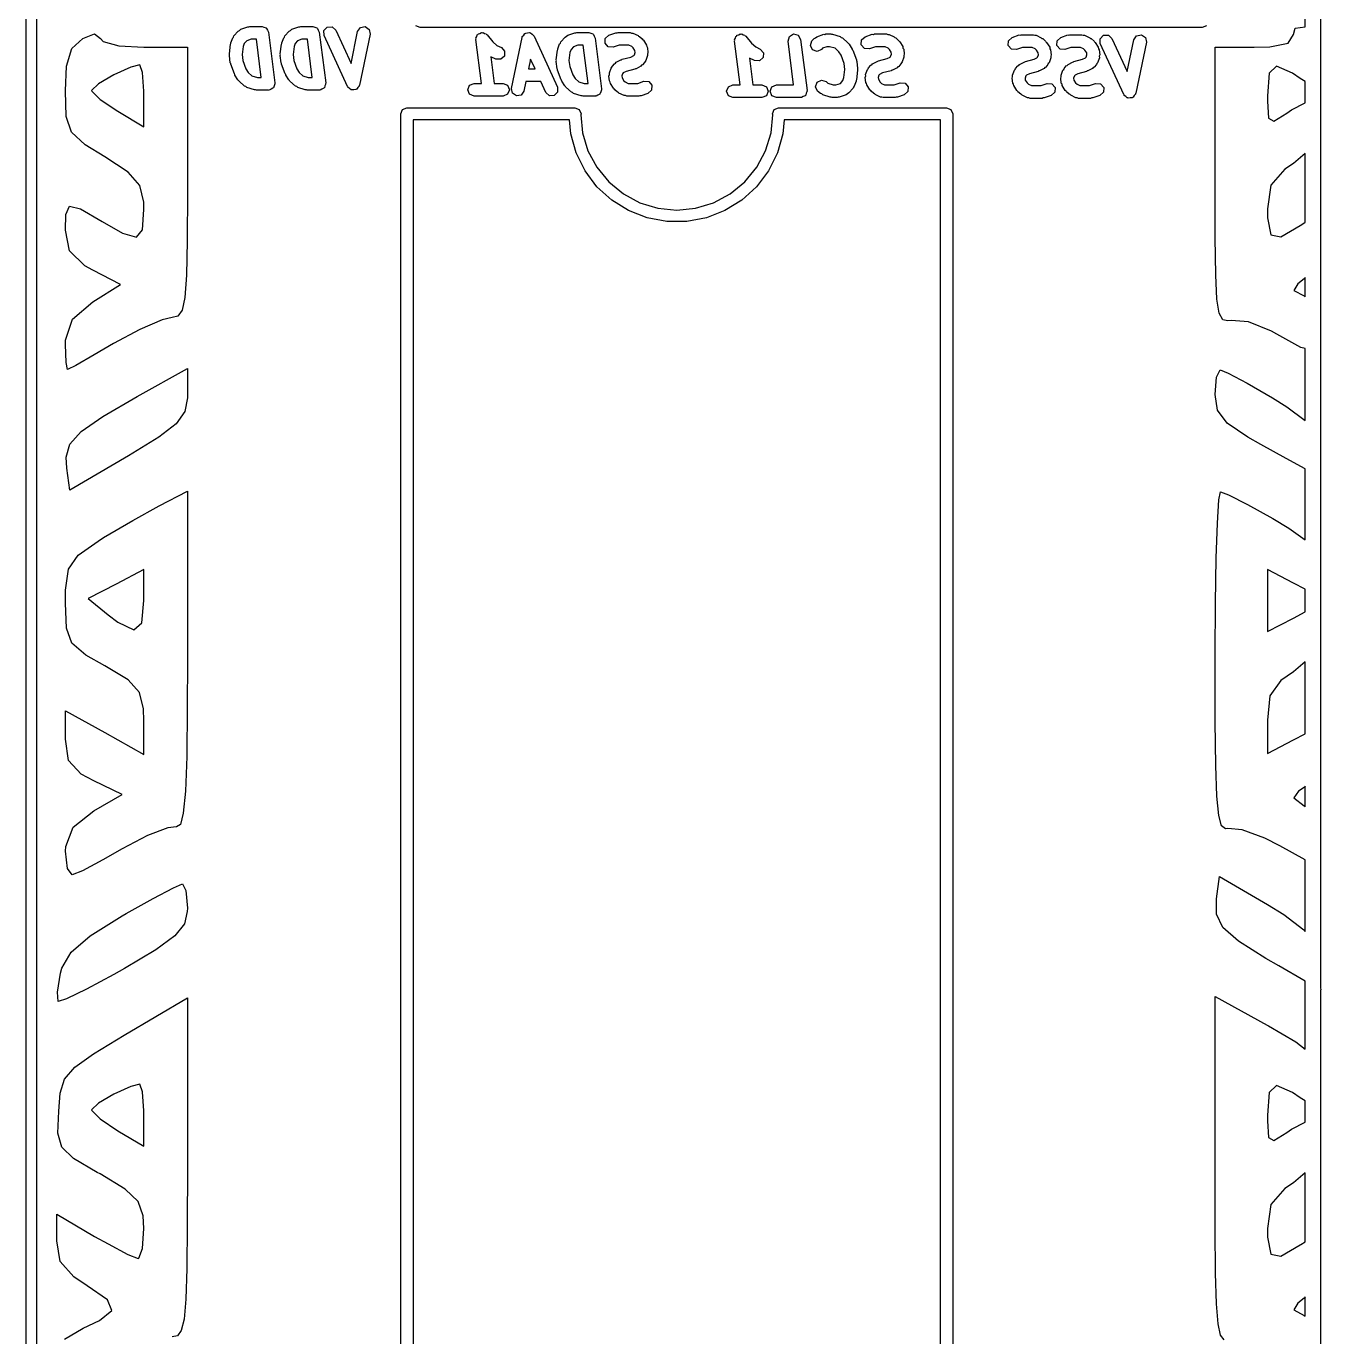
# Model space of a CAD drawing. Extents: x 19 to 403, y -177 to -75.
# Drawn here: x 209.66 to 222.37, y -123.52 to -110.66 of the extents above; entities that cross this region are included whole.
import ezdxf

# ---------------------------------------------------------------- set-up
doc = ezdxf.new("R2010")
doc.units = 0
doc.layers.add('BLACK', color=7, linetype='CONTINUOUS')

msp = doc.modelspace()

# ---------------------------------------------------------------- linework, layer by layer
at = {"layer": 'BLACK', "linetype": 'CONTINUOUS'}
for p, q in [((222.371, -81.7473), (222.371, -120.098)), ((209.66, -126.969), (209.66, -91.3843)), ((209.76, -91.3843), (209.76, -126.969)), ((222.221, -110.666), (222.221, -110.028)), ((210.217, -110.781), (210.332, -110.735)), ((210.332, -110.735), (210.388, -110.778)), ((211.697, -110.765), (211.7, -110.754)), ((211.7, -110.754), (211.742, -110.707)), ((211.742, -110.707), (211.756, -110.7)), ((211.756, -110.7), (211.768, -110.689)), ((211.768, -110.689), (211.837, -110.665)), ((211.837, -110.665), (211.847, -110.666)), ((211.847, -110.666), (211.857, -110.662)), ((211.857, -110.662), (211.976, -110.662)), ((211.976, -110.662), (211.995, -110.669)), ((211.995, -110.669), (212.015, -110.675)), ((212.015, -110.675), (212.017, -110.678)), ((212.017, -110.678), (212.021, -110.68)), ((212.021, -110.68), (212.028, -110.699)), ((212.028, -110.699), (212.038, -110.716)), ((212.038, -110.716), (212.101, -111.216)), ((212.197, -110.765), (212.2, -110.754)), ((212.2, -110.754), (212.242, -110.707)), ((212.242, -110.707), (212.256, -110.7)), ((212.256, -110.7), (212.268, -110.689)), ((212.268, -110.689), (212.337, -110.665)), ((212.337, -110.665), (212.347, -110.666)), ((212.347, -110.666), (212.357, -110.662)), ((212.357, -110.662), (212.476, -110.662)), ((212.476, -110.662), (212.495, -110.669)), ((212.495, -110.669), (212.515, -110.675)), ((212.515, -110.675), (212.517, -110.678)), ((212.517, -110.678), (212.521, -110.68)), ((212.521, -110.68), (212.528, -110.699)), ((212.528, -110.699), (212.538, -110.716)), ((212.538, -110.716), (212.601, -111.216)), ((212.584, -110.702), (212.617, -110.667)), ((212.586, -110.75), (212.584, -110.702)), ((212.815, -111.25), (212.586, -110.75)), ((212.617, -110.667), (212.665, -110.666)), ((212.665, -110.666), (212.7, -110.698)), ((212.7, -110.698), (212.85, -111.025)), ((212.85, -111.025), (212.915, -110.711)), ((212.915, -110.711), (212.942, -110.672)), ((213.038, -110.737), (212.933, -111.237)), ((212.942, -110.672), (212.989, -110.663)), ((212.989, -110.663), (213.029, -110.69)), ((213.029, -110.69), (213.038, -110.737)), ((213.529, -110.673), (213.486, -110.656)), ((221.209, -110.673), (213.529, -110.673)), ((214.085, -110.761), (214.089, -110.744)), ((214.089, -110.744), (214.096, -110.741)), ((214.096, -110.741), (214.1, -110.734)), ((214.1, -110.734), (214.116, -110.729)), ((214.116, -110.729), (214.131, -110.721)), ((214.131, -110.721), (214.138, -110.723)), ((214.138, -110.723), (214.146, -110.721)), ((214.146, -110.721), (214.161, -110.729)), ((214.161, -110.729), (214.177, -110.733)), ((214.177, -110.733), (214.181, -110.74)), ((214.181, -110.74), (214.188, -110.744)), ((214.188, -110.744), (214.241, -110.811)), ((214.532, -110.761), (214.546, -110.747)), ((214.546, -110.747), (214.557, -110.731)), ((214.557, -110.731), (214.561, -110.73)), ((214.561, -110.73), (214.565, -110.726)), ((214.565, -110.726), (214.584, -110.725)), ((214.584, -110.725), (214.604, -110.722)), ((214.604, -110.722), (214.608, -110.724)), ((214.608, -110.724), (214.613, -110.724)), ((214.613, -110.724), (214.627, -110.738)), ((214.627, -110.738), (214.643, -110.749)), ((214.643, -110.749), (214.644, -110.753)), ((214.644, -110.753), (214.648, -110.757)), ((214.648, -110.757), (214.877, -111.257)), ((214.952, -110.765), (214.966, -110.758)), ((214.966, -110.758), (214.978, -110.748)), ((214.978, -110.748), (215.047, -110.724)), ((215.047, -110.724), (215.057, -110.724)), ((215.057, -110.724), (215.067, -110.72)), ((215.067, -110.72), (215.186, -110.72)), ((215.186, -110.72), (215.205, -110.728)), ((215.205, -110.728), (215.224, -110.733)), ((215.224, -110.733), (215.227, -110.737)), ((215.227, -110.737), (215.23, -110.739)), ((215.23, -110.739), (215.238, -110.757)), ((215.238, -110.757), (215.248, -110.775)), ((215.347, -110.779), (215.383, -110.748)), ((215.383, -110.748), (215.451, -110.724)), ((215.451, -110.724), (215.462, -110.724)), ((215.462, -110.724), (215.472, -110.72)), ((215.472, -110.72), (215.591, -110.72)), ((215.591, -110.72), (215.604, -110.726)), ((215.604, -110.726), (215.617, -110.726)), ((215.617, -110.726), (215.668, -110.75)), ((215.668, -110.75), (215.674, -110.757)), ((215.674, -110.757), (215.683, -110.76)), ((216.625, -110.775), (216.63, -110.759)), ((216.63, -110.759), (216.637, -110.755)), ((216.637, -110.755), (216.64, -110.748)), ((216.64, -110.748), (216.657, -110.744)), ((216.657, -110.744), (216.671, -110.735)), ((216.671, -110.735), (216.679, -110.737)), ((216.679, -110.737), (216.686, -110.735)), ((216.686, -110.735), (216.701, -110.743)), ((216.701, -110.743), (216.718, -110.748)), ((216.718, -110.748), (216.721, -110.755)), ((216.721, -110.755), (216.728, -110.758)), ((216.728, -110.758), (216.781, -110.826)), ((217.141, -110.805), (217.154, -110.759)), ((217.154, -110.759), (217.195, -110.735)), ((217.195, -110.735), (217.241, -110.748)), ((217.241, -110.748), (217.265, -110.789)), ((217.424, -110.762), (217.492, -110.738)), ((217.492, -110.738), (217.503, -110.739)), ((217.503, -110.739), (217.513, -110.735)), ((217.513, -110.735), (217.56, -110.735)), ((217.56, -110.735), (217.569, -110.738)), ((217.569, -110.738), (217.579, -110.738)), ((217.579, -110.738), (217.654, -110.761)), ((217.9, -110.762), (217.968, -110.738)), ((217.968, -110.738), (217.979, -110.739)), ((217.979, -110.739), (217.989, -110.735)), ((217.989, -110.735), (218.108, -110.735)), ((218.108, -110.735), (218.121, -110.74)), ((218.121, -110.74), (218.134, -110.741)), ((218.134, -110.741), (218.185, -110.764)), ((219.343, -110.769), (219.411, -110.745)), ((219.411, -110.745), (219.422, -110.746)), ((219.422, -110.746), (219.432, -110.742)), ((219.432, -110.742), (219.551, -110.742)), ((219.551, -110.742), (219.564, -110.747)), ((219.564, -110.747), (219.578, -110.748)), ((219.578, -110.748), (219.628, -110.772)), ((219.819, -110.769), (219.888, -110.745)), ((219.888, -110.745), (219.898, -110.746)), ((219.898, -110.746), (219.908, -110.742)), ((219.908, -110.742), (220.027, -110.742)), ((220.027, -110.742), (220.04, -110.747)), ((220.04, -110.747), (220.054, -110.748)), ((220.054, -110.748), (220.104, -110.772)), ((220.207, -110.783), (220.239, -110.747)), ((220.239, -110.747), (220.287, -110.746)), ((220.287, -110.746), (220.322, -110.778)), ((220.537, -110.792), (220.564, -110.752)), ((220.564, -110.752), (220.611, -110.743)), ((220.611, -110.743), (220.651, -110.77)), ((221.251, -110.656), (221.209, -110.673)), ((222.051, -110.824), (222.104, -110.741)), ((222.104, -110.741), (222.122, -110.678)), ((222.122, -110.678), (222.221, -110.666)), ((210.057, -111.052), (210.108, -110.879)), ((210.108, -110.879), (210.217, -110.781)), ((210.388, -110.778), (210.415, -110.809)), ((210.415, -110.809), (210.569, -110.85)), ((210.569, -110.85), (210.815, -110.866)), ((210.815, -110.866), (211.243, -110.866)), ((211.243, -110.866), (211.243, -112.192)), ((211.655, -110.931), (211.667, -110.835)), ((211.667, -110.835), (211.671, -110.829)), ((211.671, -110.821), (211.689, -110.774)), ((211.671, -110.829), (211.671, -110.821)), ((211.689, -110.774), (211.697, -110.765)), ((211.79, -110.858), (211.78, -110.938)), ((211.802, -110.828), (211.79, -110.858)), ((211.825, -110.802), (211.802, -110.828)), ((211.868, -110.787), (211.825, -110.802)), ((211.921, -110.787), (211.868, -110.787)), ((211.968, -111.162), (211.921, -110.787)), ((212.155, -110.931), (212.167, -110.835)), ((212.167, -110.835), (212.171, -110.829)), ((212.171, -110.821), (212.189, -110.774)), ((212.171, -110.829), (212.171, -110.821)), ((212.189, -110.774), (212.197, -110.765)), ((212.29, -110.858), (212.28, -110.938)), ((212.302, -110.828), (212.29, -110.858)), ((212.325, -110.802), (212.302, -110.828)), ((212.368, -110.787), (212.325, -110.802)), ((212.421, -110.787), (212.368, -110.787)), ((212.468, -111.162), (212.421, -110.787)), ((214.076, -110.776), (214.085, -110.761)), ((214.079, -110.783), (214.076, -110.776)), ((214.076, -110.791), (214.079, -110.783)), ((214.13, -111.22), (214.076, -110.791)), ((214.241, -110.811), (214.283, -110.849)), ((214.283, -110.849), (214.326, -110.869)), ((214.326, -110.869), (214.358, -110.905)), ((214.426, -111.27), (214.53, -110.77)), ((214.53, -110.77), (214.532, -110.766)), ((214.532, -110.766), (214.532, -110.761)), ((214.881, -110.88), (214.898, -110.832)), ((214.881, -110.888), (214.881, -110.88)), ((214.898, -110.832), (214.906, -110.824)), ((214.906, -110.824), (214.91, -110.813)), ((214.91, -110.813), (214.952, -110.765)), ((215.011, -110.887), (215, -110.917)), ((215.035, -110.86), (215.011, -110.887)), ((215.078, -110.845), (215.035, -110.86)), ((215.131, -110.845), (215.078, -110.845)), ((215.178, -111.22), (215.131, -110.845)), ((215.248, -110.775), (215.311, -111.275)), ((215.344, -110.827), (215.347, -110.779)), ((215.376, -110.863), (215.344, -110.827)), ((215.424, -110.866), (215.376, -110.863)), ((215.482, -110.845), (215.424, -110.866)), ((215.577, -110.845), (215.482, -110.845)), ((215.607, -110.859), (215.577, -110.845)), ((215.62, -110.871), (215.607, -110.859)), ((215.638, -110.899), (215.62, -110.871)), ((215.683, -110.76), (215.71, -110.784)), ((215.71, -110.784), (215.714, -110.792)), ((215.714, -110.792), (215.721, -110.797)), ((215.721, -110.797), (215.751, -110.845)), ((215.751, -110.845), (215.753, -110.858)), ((215.753, -110.858), (215.76, -110.87)), ((215.76, -110.87), (215.766, -110.918)), ((216.617, -110.79), (216.625, -110.775)), ((216.619, -110.797), (216.617, -110.79)), ((216.617, -110.805), (216.619, -110.797)), ((216.671, -111.235), (216.617, -110.805)), ((216.781, -110.826), (216.824, -110.863)), ((216.824, -110.863), (216.867, -110.883)), ((216.867, -110.883), (216.899, -110.919)), ((217.195, -111.235), (217.141, -110.805)), ((217.265, -110.789), (217.328, -111.289)), ((217.361, -110.849), (217.376, -110.804)), ((217.382, -110.892), (217.361, -110.849)), ((217.376, -110.804), (217.397, -110.78)), ((217.397, -110.78), (217.411, -110.773)), ((217.411, -110.773), (217.424, -110.762)), ((217.47, -110.886), (217.427, -110.907)), ((217.48, -110.875), (217.47, -110.886)), ((217.523, -110.86), (217.48, -110.875)), ((217.55, -110.86), (217.523, -110.86)), ((217.603, -110.876), (217.55, -110.86)), ((217.64, -110.909), (217.603, -110.876)), ((217.654, -110.761), (217.664, -110.77)), ((217.664, -110.77), (217.676, -110.774)), ((217.676, -110.774), (217.73, -110.822)), ((217.73, -110.822), (217.734, -110.83)), ((217.734, -110.83), (217.741, -110.835)), ((217.741, -110.835), (217.771, -110.883)), ((217.771, -110.883), (217.772, -110.889)), ((217.861, -110.841), (217.864, -110.794)), ((217.893, -110.877), (217.861, -110.841)), ((217.864, -110.794), (217.9, -110.762)), ((217.941, -110.88), (217.893, -110.877)), ((217.999, -110.86), (217.941, -110.88)), ((218.094, -110.86), (217.999, -110.86)), ((218.124, -110.874), (218.094, -110.86)), ((218.137, -110.886), (218.124, -110.874)), ((218.155, -110.914), (218.137, -110.886)), ((218.185, -110.764), (218.191, -110.771)), ((218.191, -110.771), (218.2, -110.774)), ((218.2, -110.774), (218.227, -110.798)), ((218.227, -110.798), (218.231, -110.806)), ((218.231, -110.806), (218.238, -110.812)), ((218.238, -110.812), (218.268, -110.859)), ((218.268, -110.859), (218.27, -110.873)), ((218.27, -110.873), (218.277, -110.885)), ((218.277, -110.885), (218.283, -110.932)), ((219.304, -110.849), (219.307, -110.801)), ((219.336, -110.884), (219.304, -110.849)), ((219.307, -110.801), (219.343, -110.769)), ((219.384, -110.887), (219.336, -110.884)), ((219.443, -110.867), (219.384, -110.887)), ((219.537, -110.867), (219.443, -110.867)), ((219.567, -110.881), (219.537, -110.867)), ((219.58, -110.893), (219.567, -110.881)), ((219.628, -110.772), (219.634, -110.778)), ((219.634, -110.778), (219.643, -110.781)), ((219.643, -110.781), (219.67, -110.805)), ((219.67, -110.805), (219.674, -110.813)), ((219.674, -110.813), (219.681, -110.819)), ((219.681, -110.819), (219.711, -110.866)), ((219.711, -110.866), (219.713, -110.88)), ((219.713, -110.88), (219.72, -110.892)), ((219.781, -110.849), (219.783, -110.801)), ((219.812, -110.884), (219.781, -110.849)), ((219.783, -110.801), (219.819, -110.769)), ((219.86, -110.887), (219.812, -110.884)), ((219.919, -110.867), (219.86, -110.887)), ((220.013, -110.867), (219.919, -110.867)), ((220.043, -110.881), (220.013, -110.867)), ((220.056, -110.893), (220.043, -110.881)), ((220.104, -110.772), (220.111, -110.778)), ((220.111, -110.778), (220.119, -110.781)), ((220.119, -110.781), (220.146, -110.805)), ((220.146, -110.805), (220.15, -110.813)), ((220.15, -110.813), (220.158, -110.819)), ((220.158, -110.819), (220.187, -110.866)), ((220.187, -110.866), (220.19, -110.88)), ((220.19, -110.88), (220.196, -110.892)), ((220.208, -110.83), (220.207, -110.783)), ((220.438, -111.33), (220.208, -110.83)), ((220.322, -110.778), (220.472, -111.105)), ((220.472, -111.105), (220.537, -110.792)), ((220.66, -110.817), (220.556, -111.317)), ((220.651, -110.77), (220.66, -110.817)), ((221.335, -112.227), (221.335, -110.866)), ((221.335, -110.866), (221.719, -110.866)), ((221.719, -110.866), (221.872, -110.862)), ((221.872, -110.862), (222.051, -110.824)), ((211.658, -110.938), (211.655, -110.931)), ((211.655, -110.946), (211.658, -110.938)), ((211.664, -111.018), (211.655, -110.946)), ((211.78, -110.938), (211.788, -110.995)), ((211.788, -110.995), (211.818, -111.077)), ((212.158, -110.938), (212.155, -110.931)), ((212.155, -110.946), (212.158, -110.938)), ((212.164, -111.018), (212.155, -110.946)), ((212.28, -110.938), (212.288, -110.995)), ((212.288, -110.995), (212.318, -111.077)), ((214.273, -110.982), (214.224, -110.959)), ((214.224, -110.959), (214.256, -111.22)), ((214.32, -110.984), (214.273, -110.982)), ((214.356, -110.952), (214.32, -110.984)), ((214.358, -110.905), (214.356, -110.952)), ((214.613, -110.982), (214.593, -111.077)), ((214.657, -111.077), (214.613, -110.982)), ((214.865, -110.989), (214.877, -110.894)), ((214.867, -110.997), (214.865, -110.989)), ((214.865, -111.005), (214.867, -110.997)), ((214.874, -111.076), (214.865, -111.005)), ((214.877, -110.894), (214.881, -110.888)), ((215, -110.917), (214.99, -110.997)), ((214.99, -110.997), (214.997, -111.053)), ((215.447, -111.022), (215.454, -111.013)), ((215.454, -111.013), (215.499, -110.99)), ((215.499, -110.99), (215.507, -110.989)), ((215.507, -110.989), (215.513, -110.984)), ((215.513, -110.984), (215.598, -110.962)), ((215.598, -110.962), (215.626, -110.947)), ((215.626, -110.947), (215.632, -110.941)), ((215.632, -110.941), (215.64, -110.918)), ((215.64, -110.918), (215.638, -110.899)), ((215.733, -111.014), (215.712, -111.038)), ((215.737, -111.004), (215.733, -111.014)), ((215.745, -110.995), (215.737, -111.004)), ((215.762, -110.948), (215.745, -110.995)), ((215.766, -110.918), (215.762, -110.933)), ((215.762, -110.933), (215.762, -110.948)), ((216.813, -110.997), (216.764, -110.973)), ((216.764, -110.973), (216.797, -111.235)), ((216.861, -110.999), (216.813, -110.997)), ((216.896, -110.967), (216.861, -110.999)), ((216.899, -110.919), (216.896, -110.967)), ((217.427, -110.907), (217.382, -110.892)), ((217.662, -110.944), (217.64, -110.909)), ((217.692, -111.026), (217.662, -110.944)), ((217.772, -110.889), (217.776, -110.894)), ((217.776, -110.894), (217.812, -110.989)), ((217.812, -110.989), (217.812, -110.997)), ((217.812, -110.997), (217.816, -111.004)), ((217.816, -111.004), (217.825, -111.075)), ((217.971, -111.028), (218.016, -111.004)), ((218.016, -111.004), (218.024, -111.003)), ((218.024, -111.003), (218.03, -110.999)), ((218.03, -110.999), (218.115, -110.977)), ((218.115, -110.977), (218.143, -110.962)), ((218.143, -110.962), (218.148, -110.955)), ((218.148, -110.955), (218.157, -110.932)), ((218.157, -110.932), (218.155, -110.914)), ((218.262, -111.01), (218.254, -111.018)), ((218.279, -110.962), (218.262, -111.01)), ((218.283, -110.932), (218.279, -110.947)), ((218.279, -110.947), (218.279, -110.962)), ((219.414, -111.035), (219.459, -111.011)), ((219.459, -111.011), (219.467, -111.01)), ((219.467, -111.01), (219.473, -111.006)), ((219.473, -111.006), (219.558, -110.984)), ((219.558, -110.984), (219.586, -110.969)), ((219.598, -110.921), (219.58, -110.893)), ((219.586, -110.969), (219.592, -110.962)), ((219.592, -110.962), (219.6, -110.94)), ((219.6, -110.94), (219.598, -110.921)), ((219.723, -110.969), (219.705, -111.017)), ((219.72, -110.892), (219.726, -110.939)), ((219.726, -110.939), (219.722, -110.954)), ((219.722, -110.954), (219.723, -110.969)), ((219.891, -111.035), (219.935, -111.011)), ((219.935, -111.011), (219.943, -111.01)), ((219.943, -111.01), (219.949, -111.006)), ((219.949, -111.006), (220.034, -110.984)), ((220.034, -110.984), (220.062, -110.969)), ((220.074, -110.921), (220.056, -110.893)), ((220.062, -110.969), (220.068, -110.962)), ((220.068, -110.962), (220.076, -110.94)), ((220.076, -110.94), (220.074, -110.921)), ((220.199, -110.969), (220.181, -111.017)), ((220.196, -110.892), (220.202, -110.939)), ((220.202, -110.939), (220.198, -110.954)), ((220.198, -110.954), (220.199, -110.969)), ((210.046, -111.293), (210.057, -111.052)), ((210.522, -111.136), (210.369, -111.225)), ((210.686, -111.061), (210.522, -111.136)), ((210.777, -111.037), (210.686, -111.061)), ((210.802, -111.113), (210.777, -111.037)), ((210.815, -111.298), (210.802, -111.113)), ((211.668, -111.024), (211.664, -111.018)), ((211.668, -111.032), (211.668, -111.024)), ((211.704, -111.127), (211.668, -111.032)), ((211.708, -111.132), (211.704, -111.127)), ((211.709, -111.138), (211.708, -111.132)), ((211.739, -111.186), (211.709, -111.138)), ((211.818, -111.077), (211.84, -111.112)), ((211.84, -111.112), (211.877, -111.145)), ((212.168, -111.024), (212.164, -111.018)), ((212.168, -111.032), (212.168, -111.024)), ((212.204, -111.127), (212.168, -111.032)), ((212.208, -111.132), (212.204, -111.127)), ((212.209, -111.138), (212.208, -111.132)), ((212.239, -111.186), (212.209, -111.138)), ((212.318, -111.077), (212.34, -111.112)), ((212.34, -111.112), (212.377, -111.145)), ((214.593, -111.077), (214.657, -111.077)), ((214.878, -111.083), (214.874, -111.076)), ((214.878, -111.09), (214.878, -111.083)), ((214.913, -111.186), (214.878, -111.09)), ((214.997, -111.053), (215.028, -111.136)), ((215.028, -111.136), (215.05, -111.171)), ((215.383, -111.148), (215.387, -111.133)), ((215.387, -111.118), (215.404, -111.07)), ((215.387, -111.133), (215.387, -111.118)), ((215.404, -111.07), (215.412, -111.062)), ((215.412, -111.062), (215.416, -111.051)), ((215.416, -111.051), (215.437, -111.027)), ((215.437, -111.027), (215.447, -111.022)), ((215.517, -111.125), (215.509, -111.147)), ((215.523, -111.118), (215.517, -111.125)), ((215.551, -111.103), (215.523, -111.118)), ((215.636, -111.081), (215.551, -111.103)), ((215.642, -111.077), (215.636, -111.081)), ((215.65, -111.076), (215.642, -111.077)), ((215.695, -111.052), (215.65, -111.076)), ((215.702, -111.043), (215.695, -111.052)), ((215.712, -111.038), (215.702, -111.043)), ((217.69, -111.163), (217.7, -111.083)), ((217.7, -111.083), (217.692, -111.026)), ((217.825, -111.091), (217.813, -111.186)), ((217.825, -111.075), (217.822, -111.083)), ((217.822, -111.083), (217.825, -111.091)), ((217.903, -111.132), (217.921, -111.085)), ((217.904, -111.147), (217.903, -111.132)), ((217.921, -111.085), (217.929, -111.076)), ((217.929, -111.076), (217.933, -111.066)), ((217.933, -111.066), (217.954, -111.042)), ((217.954, -111.042), (217.964, -111.037)), ((217.964, -111.037), (217.971, -111.028)), ((218.034, -111.139), (218.026, -111.162)), ((218.04, -111.133), (218.034, -111.139)), ((218.068, -111.118), (218.04, -111.133)), ((218.153, -111.096), (218.068, -111.118)), ((218.159, -111.091), (218.153, -111.096)), ((218.167, -111.09), (218.159, -111.091)), ((218.212, -111.067), (218.167, -111.09)), ((218.219, -111.058), (218.212, -111.067)), ((218.229, -111.053), (218.219, -111.058)), ((218.25, -111.029), (218.229, -111.053)), ((218.254, -111.018), (218.25, -111.029)), ((219.347, -111.14), (219.365, -111.092)), ((219.347, -111.155), (219.347, -111.14)), ((219.365, -111.092), (219.372, -111.084)), ((219.372, -111.084), (219.376, -111.073)), ((219.376, -111.073), (219.397, -111.049)), ((219.397, -111.049), (219.407, -111.044)), ((219.407, -111.044), (219.414, -111.035)), ((219.483, -111.14), (219.478, -111.146)), ((219.511, -111.125), (219.483, -111.14)), ((219.596, -111.103), (219.511, -111.125)), ((219.603, -111.098), (219.596, -111.103)), ((219.61, -111.098), (219.603, -111.098)), ((219.655, -111.074), (219.61, -111.098)), ((219.662, -111.065), (219.655, -111.074)), ((219.672, -111.06), (219.662, -111.065)), ((219.693, -111.036), (219.672, -111.06)), ((219.697, -111.025), (219.693, -111.036)), ((219.705, -111.017), (219.697, -111.025)), ((219.823, -111.14), (219.841, -111.092)), ((219.823, -111.155), (219.823, -111.14)), ((219.841, -111.092), (219.849, -111.084)), ((219.849, -111.084), (219.852, -111.073)), ((219.852, -111.073), (219.873, -111.049)), ((219.873, -111.049), (219.883, -111.044)), ((219.883, -111.044), (219.891, -111.035)), ((219.96, -111.14), (219.954, -111.146)), ((219.988, -111.125), (219.96, -111.14)), ((220.073, -111.103), (219.988, -111.125)), ((220.079, -111.098), (220.073, -111.103)), ((220.086, -111.098), (220.079, -111.098)), ((220.131, -111.074), (220.086, -111.098)), ((220.138, -111.065), (220.131, -111.074)), ((220.149, -111.06), (220.138, -111.065)), ((220.169, -111.036), (220.149, -111.06)), ((220.173, -111.025), (220.169, -111.036)), ((220.181, -111.017), (220.173, -111.025)), ((221.865, -111.119), (221.848, -111.342)), ((221.938, -111.05), (221.865, -111.119)), ((222.094, -111.119), (221.938, -111.05)), ((222.171, -111.171), (222.094, -111.119)), ((210.369, -111.225), (210.302, -111.289)), ((211.746, -111.191), (211.739, -111.186)), ((211.75, -111.199), (211.746, -111.191)), ((211.804, -111.247), (211.75, -111.199)), ((211.816, -111.251), (211.804, -111.247)), ((211.826, -111.26), (211.816, -111.251)), ((211.901, -111.284), (211.826, -111.26)), ((211.877, -111.145), (211.93, -111.162)), ((211.93, -111.162), (211.968, -111.162)), ((212.083, -111.268), (212.064, -111.276)), ((212.085, -111.265), (212.083, -111.268)), ((212.088, -111.263), (212.085, -111.265)), ((212.094, -111.243), (212.088, -111.263)), ((212.101, -111.224), (212.094, -111.243)), ((212.101, -111.216), (212.1, -111.22)), ((212.1, -111.22), (212.101, -111.224)), ((212.246, -111.191), (212.239, -111.186)), ((212.25, -111.199), (212.246, -111.191)), ((212.304, -111.247), (212.25, -111.199)), ((212.316, -111.251), (212.304, -111.247)), ((212.326, -111.26), (212.316, -111.251)), ((212.401, -111.284), (212.326, -111.26)), ((212.377, -111.145), (212.43, -111.162)), ((212.43, -111.162), (212.468, -111.162)), ((212.583, -111.268), (212.564, -111.276)), ((212.585, -111.265), (212.583, -111.268)), ((212.588, -111.263), (212.585, -111.265)), ((212.594, -111.243), (212.588, -111.263)), ((212.601, -111.224), (212.594, -111.243)), ((212.601, -111.216), (212.6, -111.22)), ((212.6, -111.22), (212.601, -111.224)), ((212.819, -111.254), (212.815, -111.25)), ((212.82, -111.258), (212.819, -111.254)), ((212.836, -111.269), (212.82, -111.258)), ((212.85, -111.283), (212.836, -111.269)), ((212.918, -111.26), (212.906, -111.276)), ((212.931, -111.246), (212.918, -111.26)), ((212.933, -111.237), (212.931, -111.241)), ((212.931, -111.241), (212.931, -111.246)), ((213.996, -111.283), (214.014, -111.239)), ((214.014, -111.239), (214.058, -111.22)), ((214.058, -111.22), (214.13, -111.22)), ((214.256, -111.22), (214.344, -111.22)), ((214.344, -111.22), (214.388, -111.239)), ((214.388, -111.239), (214.406, -111.283)), ((214.434, -111.317), (214.426, -111.27)), ((214.567, -111.202), (214.548, -111.296)), ((214.714, -111.202), (214.567, -111.202)), ((214.763, -111.309), (214.714, -111.202)), ((214.877, -111.257), (214.879, -111.305)), ((214.918, -111.19), (214.913, -111.186)), ((214.919, -111.197), (214.918, -111.19)), ((214.949, -111.245), (214.919, -111.197)), ((214.956, -111.25), (214.949, -111.245)), ((214.96, -111.258), (214.956, -111.25)), ((215.014, -111.306), (214.96, -111.258)), ((215.05, -111.171), (215.087, -111.204)), ((215.087, -111.204), (215.139, -111.22)), ((215.139, -111.22), (215.178, -111.22)), ((215.389, -111.195), (215.383, -111.148)), ((215.396, -111.207), (215.389, -111.195)), ((215.398, -111.221), (215.396, -111.207)), ((215.428, -111.268), (215.398, -111.221)), ((215.435, -111.274), (215.428, -111.268)), ((215.509, -111.147), (215.511, -111.166)), ((215.511, -111.166), (215.529, -111.194)), ((215.529, -111.194), (215.542, -111.206)), ((215.542, -111.206), (215.572, -111.22)), ((215.572, -111.22), (215.667, -111.22)), ((215.667, -111.22), (215.725, -111.2)), ((215.725, -111.2), (215.773, -111.203)), ((215.773, -111.203), (215.805, -111.238)), ((215.805, -111.238), (215.802, -111.286)), ((216.536, -111.297), (216.555, -111.253)), ((216.555, -111.253), (216.599, -111.235)), ((216.599, -111.235), (216.671, -111.235)), ((216.797, -111.235), (216.885, -111.235)), ((216.885, -111.235), (216.929, -111.253)), ((216.929, -111.253), (216.947, -111.297)), ((216.965, -111.297), (216.983, -111.253)), ((216.983, -111.253), (217.027, -111.235)), ((217.027, -111.235), (217.195, -111.235)), ((217.411, -111.253), (217.427, -111.208)), ((217.432, -111.296), (217.411, -111.253)), ((217.427, -111.208), (217.47, -111.187)), ((217.47, -111.187), (217.515, -111.203)), ((217.515, -111.203), (217.532, -111.218)), ((217.532, -111.218), (217.585, -111.235)), ((217.585, -111.235), (217.612, -111.235)), ((217.612, -111.235), (217.655, -111.22)), ((217.655, -111.22), (217.678, -111.193)), ((217.678, -111.193), (217.69, -111.163)), ((217.78, -111.267), (217.738, -111.314)), ((217.783, -111.256), (217.78, -111.267)), ((217.791, -111.248), (217.783, -111.256)), ((217.809, -111.2), (217.791, -111.248)), ((217.813, -111.186), (217.809, -111.192)), ((217.809, -111.192), (217.809, -111.2)), ((217.9, -111.162), (217.904, -111.147)), ((217.906, -111.21), (217.9, -111.162)), ((217.913, -111.222), (217.906, -111.21)), ((217.915, -111.235), (217.913, -111.222)), ((217.945, -111.283), (217.915, -111.235)), ((218.026, -111.162), (218.028, -111.18)), ((218.028, -111.18), (218.046, -111.209)), ((218.046, -111.209), (218.059, -111.221)), ((218.059, -111.221), (218.089, -111.235)), ((218.089, -111.235), (218.184, -111.235)), ((218.184, -111.235), (218.242, -111.214)), ((218.242, -111.214), (218.29, -111.217)), ((218.29, -111.217), (218.322, -111.253)), ((218.322, -111.253), (218.319, -111.301)), ((219.343, -111.169), (219.347, -111.155)), ((219.349, -111.217), (219.343, -111.169)), ((219.356, -111.229), (219.349, -111.217)), ((219.358, -111.242), (219.356, -111.229)), ((219.388, -111.29), (219.358, -111.242)), ((219.478, -111.146), (219.469, -111.169)), ((219.469, -111.169), (219.471, -111.188)), ((219.471, -111.188), (219.489, -111.216)), ((219.489, -111.216), (219.502, -111.228)), ((219.502, -111.228), (219.532, -111.242)), ((219.532, -111.242), (219.627, -111.242)), ((219.627, -111.242), (219.685, -111.221)), ((219.685, -111.221), (219.733, -111.224)), ((219.733, -111.224), (219.765, -111.26)), ((219.765, -111.26), (219.762, -111.308)), ((219.819, -111.169), (219.823, -111.155)), ((219.825, -111.217), (219.819, -111.169)), ((219.832, -111.229), (219.825, -111.217)), ((219.834, -111.242), (219.832, -111.229)), ((219.864, -111.29), (219.834, -111.242)), ((219.954, -111.146), (219.945, -111.169)), ((219.945, -111.169), (219.948, -111.188)), ((219.948, -111.188), (219.965, -111.216)), ((219.965, -111.216), (219.979, -111.228)), ((219.979, -111.228), (220.008, -111.242)), ((220.008, -111.242), (220.103, -111.242)), ((220.103, -111.242), (220.161, -111.221)), ((220.161, -111.221), (220.209, -111.224)), ((220.209, -111.224), (220.241, -111.26)), ((220.241, -111.26), (220.238, -111.308)), ((222.221, -111.201), (222.171, -111.171)), ((222.221, -111.411), (222.221, -111.201)), ((210.054, -111.545), (210.046, -111.293)), ((210.302, -111.289), (210.304, -111.296)), ((210.304, -111.296), (210.387, -111.379)), ((210.387, -111.379), (210.559, -111.494)), ((210.815, -111.342), (210.815, -111.298)), ((210.815, -111.646), (210.815, -111.342)), ((211.911, -111.283), (211.901, -111.284)), ((211.92, -111.287), (211.911, -111.283)), ((212.039, -111.287), (211.92, -111.287)), ((212.043, -111.285), (212.039, -111.287)), ((212.047, -111.286), (212.043, -111.285)), ((212.064, -111.276), (212.047, -111.286)), ((212.411, -111.283), (212.401, -111.284)), ((212.42, -111.287), (212.411, -111.283)), ((212.539, -111.287), (212.42, -111.287)), ((212.543, -111.285), (212.539, -111.287)), ((212.547, -111.286), (212.543, -111.285)), ((212.564, -111.276), (212.547, -111.286)), ((212.855, -111.283), (212.85, -111.283)), ((212.859, -111.285), (212.855, -111.283)), ((212.879, -111.282), (212.859, -111.285)), ((212.898, -111.281), (212.879, -111.282)), ((212.902, -111.277), (212.898, -111.281)), ((212.906, -111.276), (212.902, -111.277)), ((214.014, -111.327), (213.996, -111.283)), ((214.058, -111.345), (214.014, -111.327)), ((214.344, -111.345), (214.058, -111.345)), ((214.388, -111.327), (214.344, -111.345)), ((214.406, -111.283), (214.388, -111.327)), ((214.474, -111.344), (214.434, -111.317)), ((214.521, -111.335), (214.474, -111.344)), ((214.548, -111.296), (214.521, -111.335)), ((214.798, -111.341), (214.763, -111.309)), ((214.846, -111.34), (214.798, -111.341)), ((214.879, -111.305), (214.846, -111.34)), ((215.026, -111.31), (215.014, -111.306)), ((215.036, -111.319), (215.026, -111.31)), ((215.111, -111.342), (215.036, -111.319)), ((215.12, -111.342), (215.111, -111.342)), ((215.13, -111.345), (215.12, -111.342)), ((215.249, -111.345), (215.13, -111.345)), ((215.252, -111.344), (215.249, -111.345)), ((215.256, -111.345), (215.252, -111.344)), ((215.274, -111.335), (215.256, -111.345)), ((215.293, -111.327), (215.274, -111.335)), ((215.294, -111.323), (215.293, -111.327)), ((215.298, -111.321), (215.294, -111.323)), ((215.303, -111.302), (215.298, -111.321)), ((215.311, -111.283), (215.303, -111.302)), ((215.311, -111.275), (215.31, -111.279)), ((215.31, -111.279), (215.311, -111.283)), ((215.439, -111.282), (215.435, -111.274)), ((215.466, -111.306), (215.439, -111.282)), ((215.475, -111.309), (215.466, -111.306)), ((215.481, -111.316), (215.475, -111.309)), ((215.532, -111.339), (215.481, -111.316)), ((215.545, -111.34), (215.532, -111.339)), ((215.558, -111.345), (215.545, -111.34)), ((215.677, -111.345), (215.558, -111.345)), ((215.687, -111.341), (215.677, -111.345)), ((215.698, -111.342), (215.687, -111.341)), ((215.766, -111.318), (215.698, -111.342)), ((215.802, -111.286), (215.766, -111.318)), ((216.555, -111.341), (216.536, -111.297)), ((216.599, -111.36), (216.555, -111.341)), ((216.885, -111.36), (216.599, -111.36)), ((216.929, -111.341), (216.885, -111.36)), ((216.947, -111.297), (216.929, -111.341)), ((216.983, -111.341), (216.965, -111.297)), ((217.027, -111.36), (216.983, -111.341)), ((217.266, -111.36), (217.027, -111.36)), ((217.269, -111.358), (217.266, -111.36)), ((217.273, -111.359), (217.269, -111.358)), ((217.291, -111.349), (217.273, -111.359)), ((217.31, -111.341), (217.291, -111.349)), ((217.311, -111.338), (217.31, -111.341)), ((217.315, -111.336), (217.311, -111.338)), ((217.32, -111.316), (217.315, -111.336)), ((217.328, -111.297), (217.32, -111.316)), ((217.328, -111.289), (217.326, -111.293)), ((217.326, -111.293), (217.328, -111.297)), ((217.459, -111.32), (217.432, -111.296)), ((217.472, -111.324), (217.459, -111.32)), ((217.482, -111.333), (217.472, -111.324)), ((217.556, -111.357), (217.482, -111.333)), ((217.566, -111.356), (217.556, -111.357)), ((217.575, -111.36), (217.566, -111.356)), ((217.623, -111.36), (217.575, -111.36)), ((217.633, -111.356), (217.623, -111.36)), ((217.643, -111.356), (217.633, -111.356)), ((217.712, -111.332), (217.643, -111.356)), ((217.724, -111.322), (217.712, -111.332)), ((217.738, -111.314), (217.724, -111.322)), ((217.952, -111.288), (217.945, -111.283)), ((217.956, -111.296), (217.952, -111.288)), ((217.983, -111.32), (217.956, -111.296)), ((217.992, -111.323), (217.983, -111.32)), ((217.998, -111.33), (217.992, -111.323)), ((218.048, -111.354), (217.998, -111.33)), ((218.062, -111.354), (218.048, -111.354)), ((218.075, -111.36), (218.062, -111.354)), ((218.194, -111.36), (218.075, -111.36)), ((218.204, -111.356), (218.194, -111.36)), ((218.215, -111.356), (218.204, -111.356)), ((218.283, -111.332), (218.215, -111.356)), ((218.319, -111.301), (218.283, -111.332)), ((219.395, -111.295), (219.388, -111.29)), ((219.399, -111.303), (219.395, -111.295)), ((219.426, -111.327), (219.399, -111.303)), ((219.435, -111.33), (219.426, -111.327)), ((219.441, -111.337), (219.435, -111.33)), ((219.492, -111.361), (219.441, -111.337)), ((219.505, -111.362), (219.492, -111.361)), ((219.518, -111.367), (219.505, -111.362)), ((219.637, -111.367), (219.518, -111.367)), ((219.647, -111.363), (219.637, -111.367)), ((219.658, -111.363), (219.647, -111.363)), ((219.726, -111.34), (219.658, -111.363)), ((219.762, -111.308), (219.726, -111.34)), ((219.872, -111.295), (219.864, -111.29)), ((219.876, -111.303), (219.872, -111.295)), ((219.902, -111.327), (219.876, -111.303)), ((219.911, -111.33), (219.902, -111.327)), ((219.917, -111.337), (219.911, -111.33)), ((219.968, -111.361), (219.917, -111.337)), ((219.982, -111.362), (219.968, -111.361)), ((219.994, -111.367), (219.982, -111.362)), ((220.113, -111.367), (219.994, -111.367)), ((220.123, -111.363), (220.113, -111.367)), ((220.134, -111.363), (220.123, -111.363)), ((220.202, -111.34), (220.134, -111.363)), ((220.238, -111.308), (220.202, -111.34)), ((220.441, -111.334), (220.438, -111.33)), ((220.442, -111.339), (220.441, -111.334)), ((220.458, -111.35), (220.442, -111.339)), ((220.473, -111.363), (220.458, -111.35)), ((220.478, -111.363), (220.473, -111.363)), ((220.482, -111.365), (220.478, -111.363)), ((220.501, -111.362), (220.482, -111.365)), ((220.52, -111.361), (220.501, -111.362)), ((220.524, -111.358), (220.52, -111.361)), ((220.529, -111.357), (220.524, -111.358)), ((220.54, -111.34), (220.529, -111.357)), ((220.553, -111.326), (220.54, -111.34)), ((220.556, -111.317), (220.553, -111.321)), ((220.553, -111.321), (220.553, -111.326)), ((221.848, -111.342), (221.848, -111.396)), ((221.848, -111.396), (221.859, -111.561)), ((210.559, -111.494), (210.815, -111.646)), ((213.339, -111.519), (213.356, -111.477)), ((213.339, -147.2), (213.339, -111.519)), ((213.356, -111.477), (213.399, -111.459)), ((213.399, -111.459), (215.049, -111.459)), ((215.049, -111.459), (215.091, -111.477)), ((215.091, -111.477), (215.109, -111.519)), ((215.109, -111.519), (215.105, -111.528)), ((215.105, -111.528), (215.122, -111.704)), ((216.975, -111.704), (216.992, -111.528)), ((216.989, -111.519), (217.006, -111.477)), ((216.992, -111.528), (216.989, -111.519)), ((217.006, -111.477), (217.049, -111.459)), ((217.049, -111.459), (218.699, -111.459)), ((218.699, -111.459), (218.741, -111.477)), ((218.741, -111.477), (218.759, -111.519)), ((218.759, -111.519), (218.759, -147.2)), ((221.912, -111.59), (222.038, -111.513)), ((222.038, -111.513), (222.086, -111.479)), ((222.086, -111.479), (222.221, -111.411)), ((210.106, -111.7), (210.054, -111.545)), ((214.994, -111.579), (213.459, -111.579)), ((213.459, -111.579), (213.459, -147.139)), ((215.007, -111.714), (214.994, -111.579)), ((217.103, -111.579), (217.091, -111.714)), ((218.639, -111.579), (217.103, -111.579)), ((218.639, -147.139), (218.639, -111.579)), ((221.859, -111.561), (221.912, -111.59)), ((210.238, -111.822), (210.106, -111.7)), ((215.06, -111.902), (215.007, -111.714)), ((215.122, -111.704), (215.176, -111.881)), ((216.921, -111.881), (216.975, -111.704)), ((217.091, -111.714), (217.037, -111.902)), ((210.431, -111.94), (210.238, -111.822)), ((215.148, -112.078), (215.06, -111.902)), ((215.176, -111.881), (215.263, -112.044)), ((216.834, -112.044), (216.921, -111.881)), ((217.037, -111.902), (216.95, -112.078)), ((222.221, -111.908), (222.104, -112.007)), ((222.221, -112.584), (222.221, -111.908)), ((210.662, -112.09), (210.431, -111.94)), ((215.263, -112.044), (215.381, -112.187)), ((216.717, -112.187), (216.834, -112.044)), ((222.104, -112.007), (222.02, -112.062)), ((210.777, -112.221), (210.662, -112.09)), ((215.265, -112.234), (215.148, -112.078)), ((216.95, -112.078), (216.832, -112.234)), ((222.02, -112.062), (221.883, -112.219)), ((210.814, -112.385), (210.777, -112.221)), ((211.243, -112.287), (211.241, -112.766)), ((211.243, -112.192), (211.243, -112.287)), ((215.41, -112.365), (215.265, -112.234)), ((215.381, -112.187), (215.524, -112.305)), ((216.574, -112.305), (216.717, -112.187)), ((216.832, -112.234), (216.688, -112.365)), ((221.336, -112.736), (221.335, -112.227)), ((221.883, -112.219), (221.848, -112.453)), ((210.05, -112.506), (210.086, -112.425)), ((210.086, -112.425), (210.193, -112.452)), ((210.815, -112.457), (210.814, -112.385)), ((215.576, -112.468), (215.41, -112.365)), ((215.524, -112.305), (215.687, -112.392)), ((215.687, -112.392), (215.864, -112.446)), ((216.233, -112.446), (216.41, -112.392)), ((216.41, -112.392), (216.574, -112.305)), ((216.688, -112.365), (216.521, -112.468)), ((210.046, -112.66), (210.05, -112.506)), ((210.193, -112.452), (210.407, -112.577)), ((210.803, -112.657), (210.815, -112.457)), ((215.759, -112.539), (215.576, -112.468)), ((215.951, -112.575), (215.759, -112.539)), ((215.864, -112.446), (216.049, -112.464)), ((216.049, -112.464), (216.233, -112.446)), ((216.339, -112.539), (216.147, -112.575)), ((216.521, -112.468), (216.339, -112.539)), ((221.848, -112.453), (221.849, -112.539)), ((221.849, -112.539), (221.882, -112.707)), ((210.086, -112.865), (210.046, -112.66)), ((210.407, -112.577), (210.605, -112.69)), ((210.744, -112.731), (210.803, -112.657)), ((216.147, -112.575), (215.951, -112.575)), ((221.979, -112.727), (222.171, -112.615)), ((222.171, -112.615), (222.176, -112.611)), ((222.176, -112.611), (222.221, -112.584)), ((210.605, -112.69), (210.744, -112.731)), ((211.241, -112.766), (211.233, -113.102)), ((221.341, -113.099), (221.336, -112.736)), ((221.882, -112.707), (221.979, -112.727)), ((210.236, -113.01), (210.086, -112.865)), ((210.315, -113.054), (210.236, -113.01)), ((210.585, -113.193), (210.315, -113.054)), ((210.315, -113.364), (210.585, -113.193)), ((211.233, -113.102), (211.217, -113.321)), ((221.353, -113.338), (221.341, -113.099)), ((222.146, -113.188), (222.108, -113.253)), ((222.211, -113.139), (222.146, -113.188)), ((222.221, -113.124), (222.211, -113.139)), ((222.221, -113.315), (222.221, -113.124)), ((211.217, -113.321), (211.191, -113.447)), ((222.108, -113.253), (222.211, -113.307)), ((222.211, -113.307), (222.221, -113.315)), ((210.116, -113.536), (210.315, -113.364)), ((211.191, -113.447), (211.15, -113.505)), ((221.375, -113.477), (221.353, -113.338)), ((210.047, -113.74), (210.116, -113.536)), ((210.994, -113.542), (210.775, -113.635)), ((211.093, -113.519), (210.994, -113.542)), ((211.15, -113.505), (211.093, -113.519)), ((221.41, -113.541), (221.375, -113.477)), ((221.461, -113.552), (221.41, -113.541)), ((221.493, -113.546), (221.461, -113.552)), ((221.664, -113.561), (221.493, -113.546)), ((221.89, -113.652), (221.664, -113.561)), ((210.775, -113.635), (210.516, -113.774)), ((221.942, -113.682), (221.89, -113.652)), ((222.176, -113.814), (221.942, -113.682)), ((210.046, -113.783), (210.047, -113.74)), ((210.052, -113.959), (210.046, -113.783)), ((210.516, -113.774), (210.328, -113.885)), ((222.221, -113.824), (222.176, -113.814)), ((222.221, -114.528), (222.221, -113.824)), ((210.067, -114.029), (210.052, -113.959)), ((210.328, -113.885), (210.146, -113.989)), ((210.146, -113.989), (210.067, -114.029)), ((210.751, -114.293), (211.243, -114.018)), ((211.243, -114.018), (211.243, -114.277)), ((221.349, -114.105), (221.385, -114.031)), ((221.385, -114.031), (221.464, -114.063)), ((221.464, -114.063), (221.65, -114.163)), ((221.335, -114.274), (221.349, -114.105)), ((221.65, -114.163), (221.898, -114.307)), ((210.412, -114.49), (210.751, -114.293)), ((211.243, -114.307), (211.218, -114.442)), ((211.243, -114.277), (211.243, -114.307)), ((221.359, -114.427), (221.335, -114.274)), ((221.898, -114.307), (222.039, -114.394)), ((211.218, -114.442), (211.134, -114.561)), ((221.455, -114.554), (221.359, -114.427)), ((222.039, -114.394), (222.221, -114.528)), ((210.2, -114.637), (210.412, -114.49)), ((211.134, -114.561), (210.961, -114.694)), ((221.658, -114.694), (221.455, -114.554)), ((210.09, -114.762), (210.2, -114.637)), ((210.961, -114.694), (210.666, -114.875)), ((221.783, -114.765), (221.658, -114.694)), ((210.054, -114.89), (210.09, -114.762)), ((210.666, -114.875), (210.088, -115.214)), ((222.033, -114.903), (221.783, -114.765)), ((210.06, -114.996), (210.054, -114.89)), ((210.088, -115.214), (210.06, -114.996)), ((222.221, -115.004), (222.033, -114.903)), ((222.221, -115.702), (222.221, -115.004)), ((210.965, -115.367), (211.243, -115.224)), ((211.243, -115.224), (211.243, -116.891)), ((221.372, -115.309), (221.388, -115.228)), ((221.388, -115.228), (221.465, -115.258)), ((221.465, -115.258), (221.652, -115.353)), ((210.706, -115.51), (210.965, -115.367)), ((221.357, -115.536), (221.372, -115.309)), ((221.652, -115.353), (221.901, -115.491)), ((210.419, -115.679), (210.706, -115.51)), ((221.901, -115.491), (222.06, -115.585)), ((221.346, -115.881), (221.357, -115.536)), ((222.06, -115.585), (222.221, -115.702)), ((210.17, -115.852), (210.366, -115.712)), ((210.366, -115.712), (210.419, -115.679)), ((210.076, -115.989), (210.17, -115.852)), ((221.338, -116.321), (221.346, -115.881)), ((210.047, -116.196), (210.076, -115.989)), ((210.815, -115.993), (210.542, -116.135)), ((210.815, -116.295), (210.815, -115.993)), ((222.104, -116.126), (221.848, -115.993)), ((221.848, -115.993), (221.848, -116.601)), ((210.542, -116.135), (210.268, -116.276)), ((222.221, -116.186), (222.104, -116.126)), ((210.046, -116.321), (210.047, -116.196)), ((210.268, -116.276), (210.466, -116.436)), ((222.221, -116.408), (222.221, -116.186)), ((210.055, -116.566), (210.046, -116.321)), ((210.794, -116.516), (210.815, -116.295)), ((221.335, -116.827), (221.338, -116.321)), ((222.104, -116.468), (222.221, -116.408)), ((210.466, -116.436), (210.56, -116.509)), ((210.56, -116.509), (210.716, -116.584)), ((210.716, -116.584), (210.794, -116.516)), ((221.848, -116.601), (222.104, -116.468)), ((210.108, -116.716), (210.055, -116.566)), ((210.244, -116.832), (210.108, -116.716)), ((210.431, -116.938), (210.244, -116.832)), ((211.243, -116.891), (211.242, -117.344)), ((221.335, -116.905), (221.335, -116.827)), ((221.336, -117.486), (221.335, -116.905)), ((222.221, -116.897), (222.104, -116.995)), ((222.221, -117.605), (222.221, -116.897)), ((210.66, -117.076), (210.431, -116.938)), ((222.104, -116.995), (221.979, -117.08)), ((210.774, -117.198), (210.66, -117.076)), ((221.979, -117.08), (221.873, -117.232)), ((210.812, -117.359), (210.774, -117.198)), ((221.873, -117.232), (221.848, -117.472)), ((210.046, -117.656), (210.046, -117.378)), ((210.046, -117.378), (210.431, -117.593)), ((210.815, -117.478), (210.812, -117.359)), ((211.242, -117.344), (211.236, -117.826)), ((210.815, -117.808), (210.815, -117.478)), ((221.342, -117.917), (221.336, -117.486)), ((221.848, -117.472), (221.848, -117.798)), ((210.076, -117.865), (210.046, -117.656)), ((210.431, -117.593), (210.815, -117.808)), ((221.848, -117.798), (222.104, -117.665)), ((222.104, -117.665), (222.221, -117.605)), ((211.236, -117.826), (211.223, -118.167)), ((210.2, -118), (210.076, -117.865)), ((221.353, -118.217), (221.342, -117.917)), ((210.324, -118.067), (210.2, -118)), ((210.602, -118.201), (210.324, -118.067)), ((210.324, -118.361), (210.602, -118.201)), ((211.223, -118.167), (211.203, -118.385)), ((221.372, -118.407), (221.353, -118.217)), ((222.153, -118.167), (222.107, -118.233)), ((222.211, -118.132), (222.153, -118.167)), ((222.221, -118.118), (222.211, -118.132)), ((222.221, -118.322), (222.221, -118.118)), ((222.107, -118.233), (222.211, -118.311)), ((222.211, -118.311), (222.221, -118.322)), ((210.12, -118.521), (210.324, -118.361)), ((211.203, -118.385), (211.174, -118.496)), ((221.399, -118.507), (221.372, -118.407)), ((210.048, -118.712), (210.12, -118.521)), ((210.851, -118.603), (210.602, -118.734)), ((211.05, -118.527), (210.851, -118.603)), ((211.136, -118.519), (211.05, -118.527)), ((211.174, -118.496), (211.136, -118.519)), ((221.437, -118.538), (221.399, -118.507)), ((221.459, -118.534), (221.437, -118.538)), ((221.601, -118.546), (221.459, -118.534)), ((221.825, -118.628), (221.601, -118.546)), ((210.046, -118.756), (210.048, -118.712)), ((210.602, -118.734), (210.413, -118.843)), ((221.972, -118.703), (221.825, -118.628)), ((222.221, -118.842), (221.972, -118.703)), ((210.066, -118.926), (210.046, -118.756)), ((210.413, -118.843), (210.213, -118.948)), ((222.221, -119.546), (222.221, -118.842)), ((210.11, -118.99), (210.066, -118.926)), ((210.213, -118.948), (210.11, -118.99)), ((210.906, -119.221), (211.105, -119.116)), ((211.105, -119.116), (211.196, -119.076)), ((211.196, -119.076), (211.229, -119.143)), ((221.349, -119.223), (221.377, -119.005)), ((221.377, -119.005), (221.848, -119.281)), ((210.641, -119.369), (210.906, -119.221)), ((211.229, -119.143), (211.243, -119.315)), ((221.349, -119.376), (221.349, -119.223)), ((210.601, -119.392), (210.641, -119.369)), ((211.242, -119.347), (211.213, -119.471)), ((211.243, -119.315), (211.242, -119.347)), ((221.412, -119.505), (221.349, -119.376)), ((221.848, -119.281), (222.009, -119.379)), ((210.288, -119.588), (210.601, -119.392)), ((211.213, -119.471), (211.12, -119.588)), ((221.564, -119.64), (221.412, -119.505)), ((222.009, -119.379), (222.207, -119.527)), ((210.102, -119.749), (210.288, -119.588)), ((211.12, -119.588), (210.934, -119.724)), ((222.207, -119.527), (222.221, -119.546)), ((210.011, -119.906), (210.102, -119.749)), ((210.934, -119.724), (210.624, -119.908)), ((221.834, -119.81), (221.564, -119.64)), ((221.961, -119.882), (221.834, -119.81)), ((222.221, -120.031), (221.961, -119.882)), ((209.969, -120.139), (209.998, -119.954)), ((209.998, -119.954), (210.011, -119.906)), ((210.52, -119.967), (210.251, -120.112)), ((210.624, -119.908), (210.52, -119.967)), ((209.975, -120.231), (209.969, -120.139)), ((210.251, -120.112), (210.057, -120.206)), ((222.221, -120.7), (222.221, -120.031)), ((222.371, -120.098), (222.373, -120.117)), ((222.373, -120.117), (222.371, -120.116)), ((222.371, -120.116), (222.371, -130.105)), ((210.057, -120.206), (209.975, -120.231)), ((210.623, -120.563), (211.243, -120.197)), ((211.243, -120.197), (211.243, -121.86)), ((221.335, -121.887), (221.335, -120.182)), ((221.335, -120.182), (221.847, -120.463)), ((221.847, -120.463), (221.86, -120.47)), ((221.86, -120.47), (222.129, -120.627)), ((210.321, -120.745), (210.623, -120.563)), ((222.129, -120.627), (222.221, -120.7)), ((210.136, -120.876), (210.321, -120.745)), ((210.037, -120.993), (210.136, -120.876)), ((209.995, -121.131), (210.037, -120.993)), ((210.777, -121.043), (210.686, -121.067)), ((210.802, -121.119), (210.777, -121.043)), ((209.979, -121.307), (209.995, -121.131)), ((210.522, -121.143), (210.369, -121.231)), ((210.686, -121.067), (210.522, -121.143)), ((210.815, -121.305), (210.802, -121.119)), ((221.865, -121.125), (221.848, -121.348)), ((221.938, -121.056), (221.865, -121.125)), ((222.094, -121.125), (221.938, -121.056)), ((222.171, -121.177), (222.094, -121.125)), ((222.221, -121.207), (222.171, -121.177)), ((209.972, -121.523), (209.979, -121.307)), ((210.369, -121.231), (210.302, -121.295)), ((210.302, -121.295), (210.304, -121.302)), ((210.304, -121.302), (210.387, -121.385)), ((210.815, -121.348), (210.815, -121.305)), ((222.221, -121.417), (222.221, -121.207)), ((210.387, -121.385), (210.559, -121.5)), ((210.815, -121.652), (210.815, -121.348)), ((221.848, -121.348), (221.848, -121.402)), ((221.848, -121.402), (221.859, -121.567)), ((222.086, -121.486), (222.221, -121.417)), ((210.01, -121.661), (209.972, -121.523)), ((210.559, -121.5), (210.815, -121.652)), ((221.912, -121.596), (222.038, -121.519)), ((222.038, -121.519), (222.086, -121.486)), ((210.126, -121.773), (210.01, -121.661)), ((221.859, -121.567), (221.912, -121.596)), ((210.356, -121.909), (210.126, -121.773)), ((210.385, -121.925), (210.356, -121.909)), ((210.632, -122.074), (210.385, -121.925)), ((211.243, -121.86), (211.242, -122.427)), ((221.335, -122.467), (221.335, -121.887)), ((222.221, -121.914), (222.104, -122.013)), ((222.221, -122.59), (222.221, -121.914)), ((210.761, -122.195), (210.632, -122.074)), ((222.02, -122.068), (221.883, -122.225)), ((222.104, -122.013), (222.02, -122.068)), ((210.81, -122.336), (210.761, -122.195)), ((209.96, -122.582), (209.96, -122.319)), ((209.96, -122.319), (210.331, -122.537)), ((210.815, -122.46), (210.81, -122.336)), ((221.883, -122.225), (221.848, -122.459)), ((210.801, -122.656), (210.815, -122.46)), ((211.242, -122.427), (211.237, -122.854)), ((221.848, -122.459), (221.849, -122.545)), ((209.995, -122.783), (209.96, -122.582)), ((210.331, -122.537), (210.464, -122.612)), ((221.339, -122.898), (221.335, -122.467)), ((221.849, -122.545), (221.882, -122.713)), ((222.176, -122.617), (222.221, -122.59)), ((210.464, -122.612), (210.658, -122.714)), ((210.658, -122.714), (210.759, -122.754)), ((210.765, -122.752), (210.801, -122.656)), ((221.882, -122.713), (221.979, -122.733)), ((221.979, -122.733), (222.171, -122.621)), ((222.171, -122.621), (222.176, -122.617)), ((210.128, -122.936), (209.995, -122.783)), ((210.759, -122.754), (210.765, -122.752)), ((210.259, -123.022), (210.128, -122.936)), ((211.237, -122.854), (211.227, -123.154)), ((221.348, -123.2), (221.339, -122.898)), ((210.459, -123.16), (210.259, -123.022)), ((210.5, -123.265), (210.459, -123.16)), ((211.227, -123.154), (211.21, -123.349)), ((221.364, -123.396), (221.348, -123.2)), ((222.146, -123.194), (222.108, -123.259)), ((222.211, -123.145), (222.146, -123.194)), ((222.221, -123.13), (222.211, -123.145)), ((222.221, -123.321), (222.221, -123.13)), ((210.219, -123.437), (210.379, -123.364)), ((210.379, -123.364), (210.5, -123.265)), ((211.21, -123.349), (211.183, -123.461)), ((222.108, -123.259), (222.211, -123.313)), ((222.211, -123.313), (222.221, -123.321)), ((210.035, -123.545), (210.219, -123.437)), ((211.183, -123.461), (211.145, -123.512)), ((221.388, -123.506), (221.364, -123.396)), ((211.145, -123.512), (211.093, -123.524)), ((221.424, -123.552), (221.388, -123.506))]:
    msp.add_line(p, q, dxfattribs=at)

doc.saveas('drawing.dxf')
